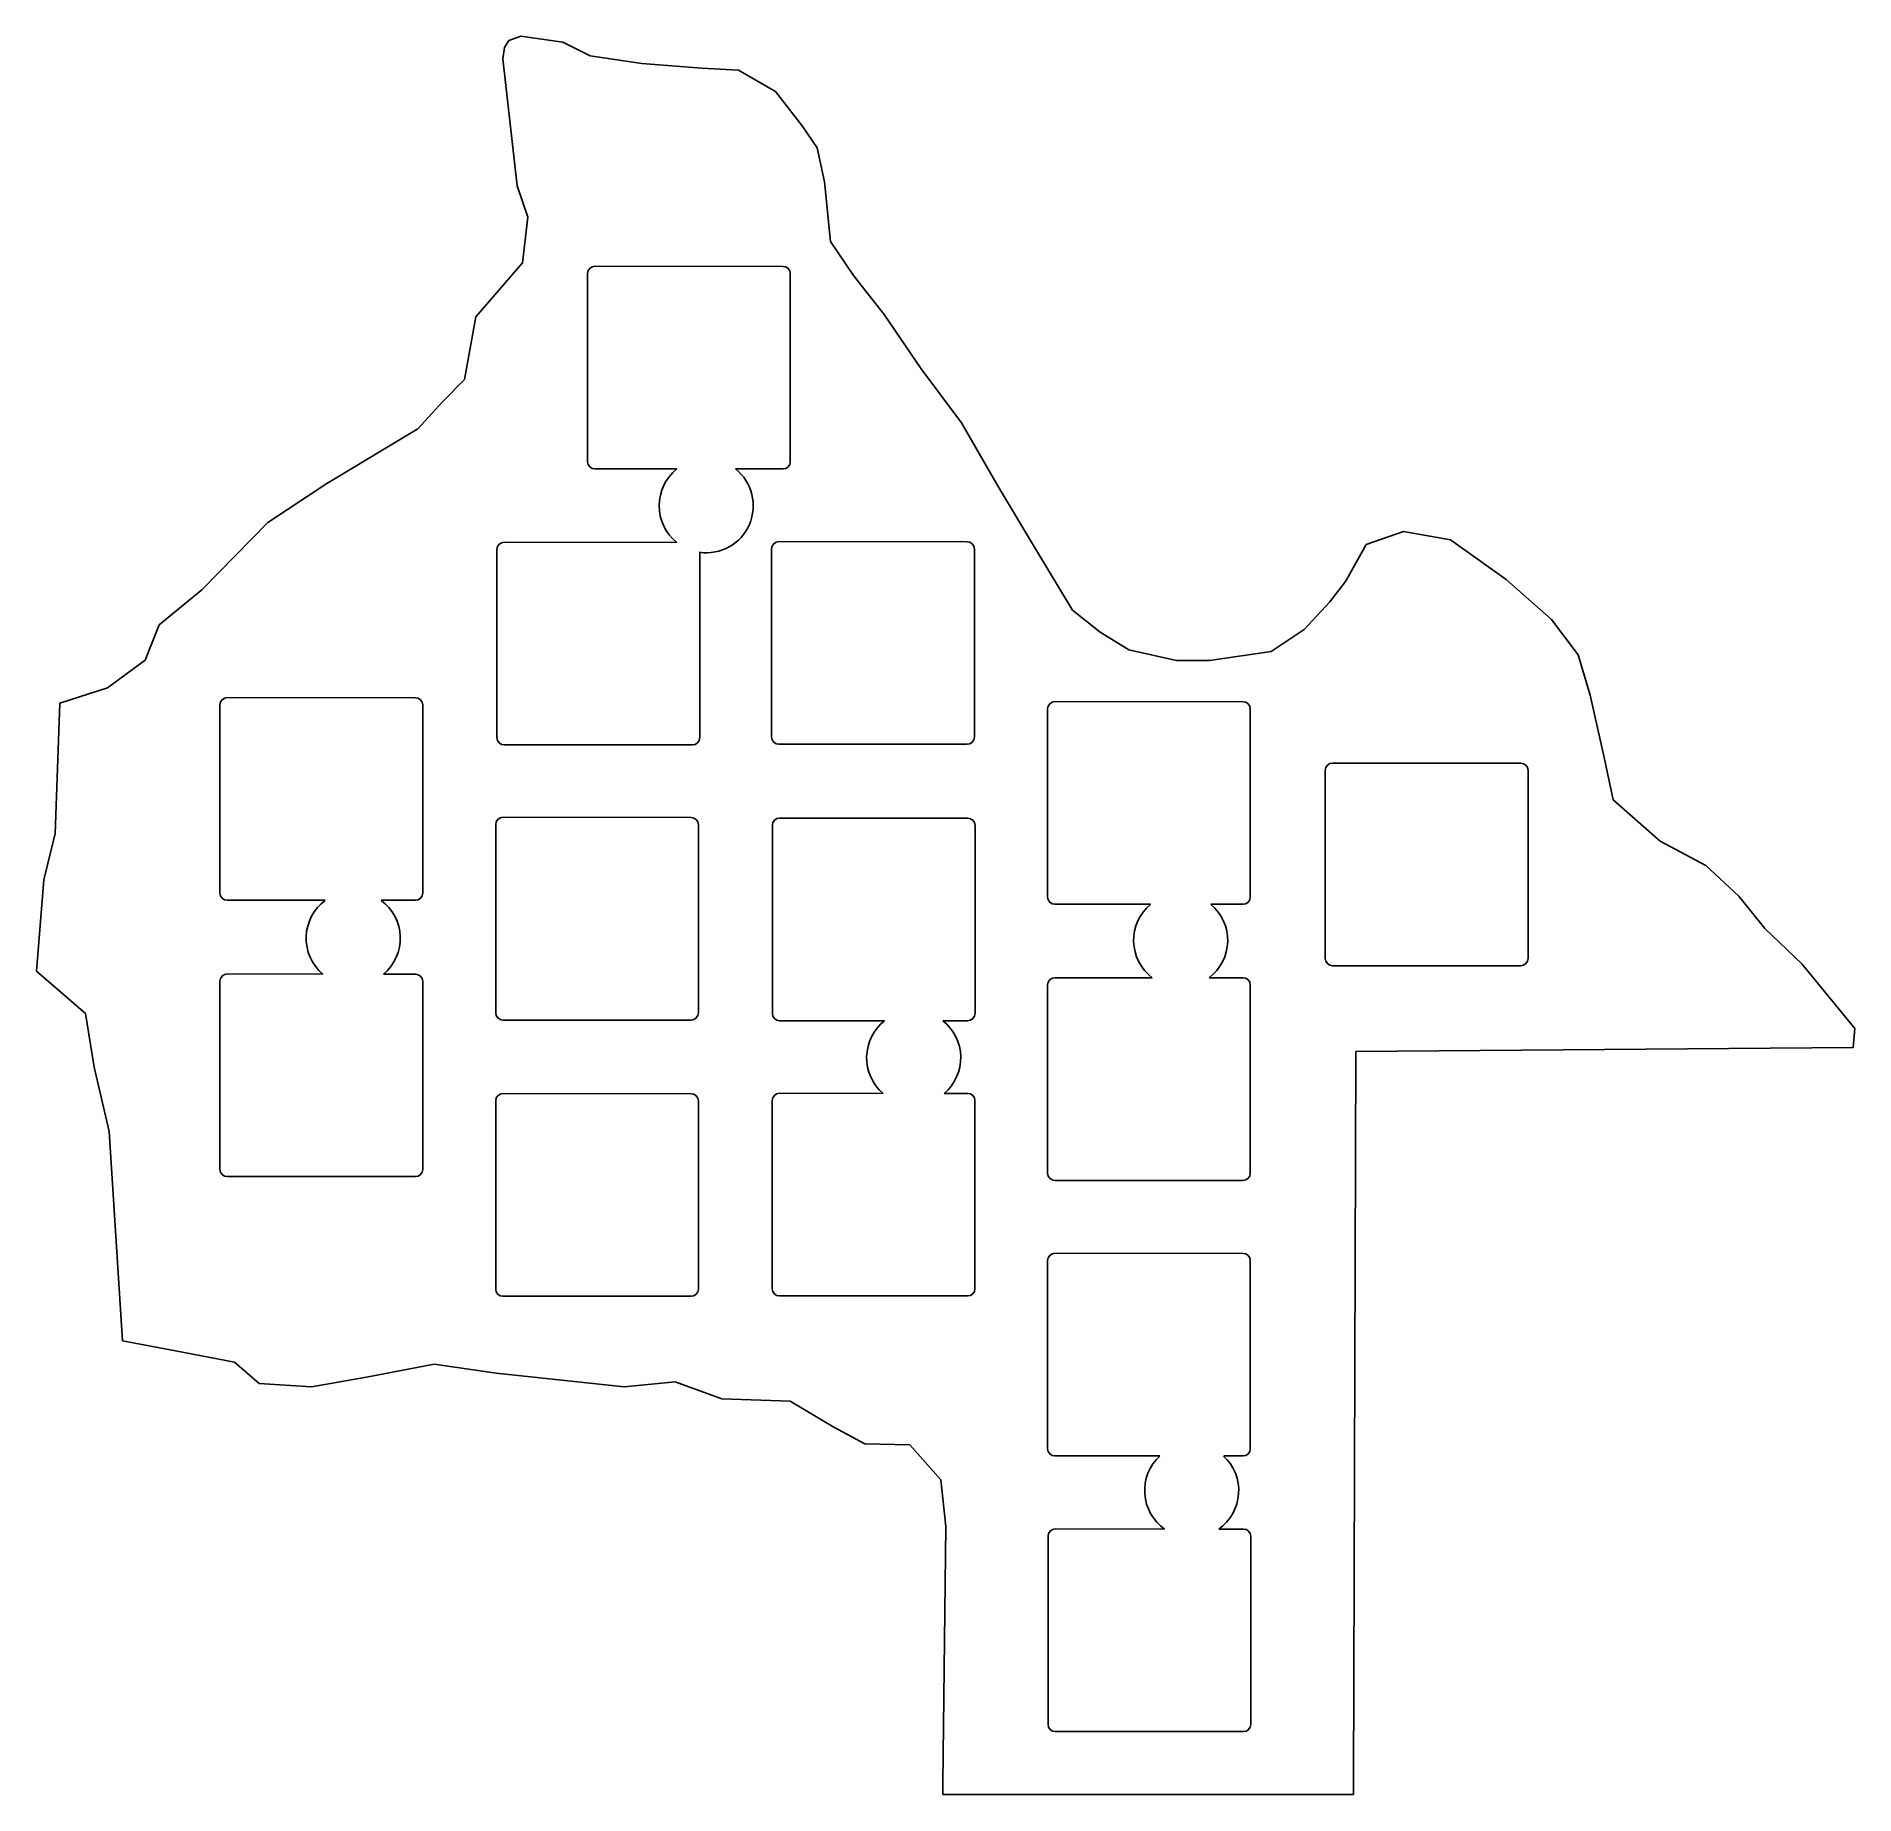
# Model space of a CAD drawing. Header units: millimetres. Extents: x -197 to -71, y 39 to 161.
import ezdxf

# ---------------------------------------------------------------- set-up
doc = ezdxf.new("R2010")
doc.units = ezdxf.units.MM

msp = doc.modelspace()

# ---------------------------------------------------------------- linework, layer by layer
for p, q in [((-163.99, 160.61), (-163.18, 160.89)), ((-163.18, 160.89), (-160.26, 160.48)), ((-164.42, 159.34), (-164.3, 160.12)), ((-164.3, 160.12), (-163.99, 160.61)), ((-160.26, 160.48), (-158.38, 159.54)), ((-158.38, 159.54), (-154.82, 159.01)), ((-163.43, 150.57), (-164.42, 159.34)), ((-154.82, 159.01), (-150.66, 158.68)), ((-150.66, 158.68), (-148.14, 158.55)), ((-148.14, 158.55), (-145.58, 157.08)), ((-145.58, 157.08), (-143.75, 154.71)), ((-143.75, 154.71), (-142.71, 153.19)), ((-142.71, 153.19), (-142.2, 150.83)), ((-142.2, 150.83), (-141.79, 146.71)), ((-162.7, 148.41), (-163.43, 150.57)), ((-163.05, 145.24), (-162.7, 148.41)), ((-141.79, 146.71), (-140.19, 144.38)), ((-166.28, 141.51), (-163.05, 145.24)), ((-158.56, 131.51), (-158.56, 144.51)), ((-158.06, 145.01), (-145.06, 145)), ((-144.56, 144.5), (-144.56, 131.51)), ((-140.19, 144.38), (-138.08, 141.68)), ((-167.07, 137.19), (-166.28, 141.51)), ((-138.08, 141.68), (-135.52, 137.92)), ((-168.59, 135.64), (-167.07, 137.19)), ((-135.52, 137.92), (-132.73, 134.19)), ((-170.29, 133.78), (-168.59, 135.64)), ((-176.57, 130), (-170.29, 133.78)), ((-132.73, 134.19), (-130.21, 129.8)), ((-152.4, 131.01), (-158.06, 131.01)), ((-145.06, 131.01), (-148.34, 131.01)), ((-180.65, 127.31), (-176.57, 130)), ((-130.21, 129.8), (-127.62, 125.5)), ((-185.2, 122.66), (-180.65, 127.31)), ((-164.32, 125.95), (-152.4, 125.94)), ((-145.35, 125.99), (-132.35, 125.98)), ((-106.03, 123.55), (-104.79, 125.78)), ((-104.79, 125.78), (-102.22, 126.7)), ((-102.22, 126.7), (-98.97, 126.11)), ((-98.97, 126.11), (-95.11, 123.37)), ((-164.82, 112.45), (-164.82, 125.45)), ((-150.82, 125.26), (-150.82, 112.45)), ((-145.85, 112.49), (-145.85, 125.49)), ((-131.85, 125.48), (-131.85, 112.49)), ((-127.62, 125.5), (-125.08, 121.26)), ((-107.29, 121.83), (-106.21, 123.23)), ((-106.21, 123.23), (-106.03, 123.55)), ((-95.11, 123.37), (-91.98, 120.6)), ((-188.15, 120.25), (-185.2, 122.66)), ((-109.07, 119.93), (-107.29, 121.83)), ((-125.08, 121.26), (-123.17, 119.74)), ((-91.98, 120.6), (-90.15, 118.16)), ((-189.11, 117.81), (-188.15, 120.25)), ((-123.17, 119.74), (-121.19, 118.52)), ((-111.35, 118.4), (-109.07, 119.93)), ((-121.19, 118.52), (-117.89, 117.77)), ((-115.61, 117.77), (-111.35, 118.4)), ((-90.15, 118.16), (-89.32, 115.39)), ((-191.73, 115.9), (-189.11, 117.81)), ((-117.89, 117.77), (-115.61, 117.77)), ((-195.01, 114.84), (-191.73, 115.9)), ((-195.34, 105.84), (-195.01, 114.84)), ((-183.95, 101.72), (-183.95, 114.72)), ((-183.45, 115.22), (-170.45, 115.21)), ((-169.95, 114.71), (-169.95, 101.72)), ((-126.79, 101.44), (-126.79, 114.44)), ((-126.29, 114.94), (-113.29, 114.93)), ((-112.79, 114.43), (-112.79, 101.44)), ((-89.32, 115.39), (-88.35, 111.08)), ((-151.32, 111.95), (-164.32, 111.95)), ((-132.35, 111.99), (-145.35, 111.99)), ((-107.11, 110.7), (-94.11, 110.69)), ((-88.35, 111.08), (-87.74, 108.16)), ((-107.61, 97.2), (-107.61, 110.2)), ((-93.61, 110.19), (-93.61, 97.2)), ((-87.74, 108.16), (-84.49, 105.31)), ((-164.41, 106.95), (-151.41, 106.94)), ((-145.3, 106.9), (-132.3, 106.89)), ((-196.12, 102.62), (-195.34, 105.84)), ((-164.91, 93.45), (-164.91, 106.45)), ((-150.91, 106.44), (-150.91, 93.45)), ((-145.8, 93.4), (-145.8, 106.4)), ((-131.8, 106.39), (-131.8, 93.4)), ((-84.49, 105.31), (-81.34, 103.63)), ((-81.34, 103.63), (-79.05, 101.5)), ((-196.63, 96.32), (-196.12, 102.62)), ((-176.68, 101.22), (-183.45, 101.22)), ((-170.45, 101.22), (-172.82, 101.22)), ((-119.69, 100.94), (-126.29, 100.94)), ((-113.29, 100.94), (-115.51, 100.94)), ((-79.05, 101.5), (-77.25, 99.27)), ((-77.25, 99.27), (-74.69, 96.83)), ((-94.11, 96.7), (-107.11, 96.7)), ((-74.69, 96.83), (-71.05, 92.36)), ((-193.23, 93.4), (-196.63, 96.32)), ((-183.95, 82.63), (-183.95, 95.63)), ((-183.45, 96.13), (-176.85, 96.12)), ((-172.65, 96.12), (-170.45, 96.12)), ((-169.95, 95.62), (-169.95, 82.63)), ((-126.29, 95.87), (-119.58, 95.87)), ((-115.63, 95.87), (-113.29, 95.87)), ((-126.79, 82.37), (-126.79, 95.37)), ((-112.79, 95.37), (-112.79, 82.37)), ((-192.64, 89.69), (-193.23, 93.4)), ((-151.41, 92.95), (-164.41, 92.95)), ((-138.06, 92.9), (-145.3, 92.9)), ((-132.3, 92.9), (-134.03, 92.9)), ((-71.05, 92.36), (-71.16, 91.06)), ((-105.5, 90.78), (-105.67, 40.26)), ((-71.16, 91.06), (-105.5, 90.78)), ((-191.6, 85.24), (-192.64, 89.69)), ((-164.91, 74.37), (-164.91, 87.37)), ((-164.41, 87.87), (-151.41, 87.86)), ((-150.91, 87.36), (-150.91, 74.37)), ((-145.81, 74.39), (-145.81, 87.39)), ((-145.31, 87.89), (-138.16, 87.88)), ((-133.93, 87.88), (-132.31, 87.88)), ((-131.81, 87.38), (-131.81, 74.39)), ((-190.69, 70.79), (-191.6, 85.24)), ((-170.45, 82.13), (-183.45, 82.13)), ((-113.29, 81.87), (-126.29, 81.87)), ((-126.29, 76.84), (-113.29, 76.83)), ((-126.79, 63.34), (-126.79, 76.34)), ((-112.79, 76.33), (-112.79, 63.34)), ((-151.41, 73.87), (-164.41, 73.87)), ((-132.31, 73.89), (-145.31, 73.89)), ((-187.03, 70.11), (-190.69, 70.79)), ((-182.94, 69.32), (-187.03, 70.11)), ((-181.24, 67.85), (-182.94, 69.32)), ((-169.15, 69.17), (-173.82, 68.28)), ((-164.88, 68.56), (-169.15, 69.17)), ((-177.63, 67.62), (-181.24, 67.85)), ((-173.82, 68.28), (-177.63, 67.62)), ((-156.04, 67.62), (-164.88, 68.56)), ((-152.51, 67.97), (-156.04, 67.62)), ((-149.29, 66.78), (-152.51, 67.97)), ((-144.56, 66.63), (-149.29, 66.78)), ((-141.56, 64.82), (-144.56, 66.63)), ((-139.41, 63.68), (-141.56, 64.82)), ((-136.31, 63.6), (-139.41, 63.68)), ((-134.17, 61.19), (-136.31, 63.6)), ((-119.05, 62.84), (-126.29, 62.84)), ((-113.29, 62.84), (-114.63, 62.84)), ((-133.82, 57.97), (-134.17, 61.19)), ((-134.02, 40.26), (-133.82, 57.97)), ((-126.26, 57.8), (-118.71, 57.79)), ((-114.97, 57.79), (-113.26, 57.79)), ((-126.76, 44.3), (-126.76, 57.3)), ((-112.76, 57.29), (-112.76, 44.3)), ((-113.26, 43.8), (-126.26, 43.8)), ((-134.02, 39.45), (-134.02, 40.26)), ((-105.67, 40.26), (-105.67, 39.45)), ((-105.67, 39.45), (-134.02, 39.45))]:
    msp.add_line(p, q)
for centre, radius, start, end in [((-158.06, 144.51), 0.5, 90, 180), ((-145.06, 144.5), 0.5, 0, 90), ((-158.06, 131.51), 0.5, 180, 270), ((-150.37, 128.47), 3.25, 128.6633, 231.2133), ((-150.37, 128.47), 3.25, 261.9539, 51.3367), ((-145.06, 131.51), 0.5, 270, 0), ((-164.32, 125.45), 0.5, 90, 180), ((-145.35, 125.49), 0.5, 90, 180), ((-132.35, 125.48), 0.5, 0, 90), ((-183.45, 114.72), 0.5, 90, 180), ((-170.45, 114.71), 0.5, 0, 90), ((-126.29, 114.44), 0.5, 90, 180), ((-113.29, 114.43), 0.5, 0, 90), ((-164.32, 112.45), 0.5, 180, 270), ((-151.32, 112.45), 0.5, 270, 0), ((-145.35, 112.49), 0.5, 180, 270), ((-132.35, 112.49), 0.5, 270, 0), ((-107.11, 110.2), 0.5, 90, 180), ((-94.11, 110.19), 0.5, 0, 90), ((-164.41, 106.45), 0.5, 90, 180), ((-151.41, 106.44), 0.5, 0, 90), ((-145.3, 106.4), 0.5, 90, 180), ((-132.3, 106.39), 0.5, 0, 90), ((-183.45, 101.72), 0.5, 180, 270), ((-174.75, 98.6), 3.25, 126.4595, 229.7036), ((-174.75, 98.6), 3.25, 310.2164, 53.5405), ((-170.45, 101.72), 0.5, 270, 0), ((-126.29, 101.44), 0.5, 180, 270), ((-117.6, 98.45), 3.25, 130.0752, 232.5604), ((-117.6, 98.45), 3.25, 307.3596, 49.9248), ((-113.29, 101.44), 0.5, 270, 0), ((-107.11, 97.2), 0.5, 180, 270), ((-94.11, 97.2), 0.5, 270, 0), ((-183.45, 95.63), 0.5, 90, 180), ((-170.45, 95.62), 0.5, 0, 90), ((-126.29, 95.37), 0.5, 90, 180), ((-113.29, 95.37), 0.5, 0, 90), ((-164.41, 93.45), 0.5, 180, 270), ((-151.41, 93.45), 0.5, 270, 0), ((-145.3, 93.4), 0.5, 180, 270), ((-132.3, 93.4), 0.5, 270, 0), ((-136.04, 90.35), 3.25, 128.3035, 229.3692), ((-136.04, 90.35), 3.25, 310.5508, 51.6965), ((-164.41, 87.37), 0.5, 90, 180), ((-151.41, 87.36), 0.5, 0, 90), ((-145.31, 87.39), 0.5, 90, 180), ((-132.31, 87.38), 0.5, 0, 90), ((-183.45, 82.63), 0.5, 180, 270), ((-170.45, 82.63), 0.5, 270, 0), ((-126.29, 82.37), 0.5, 180, 270), ((-113.29, 82.37), 0.5, 270, 0), ((-126.29, 76.34), 0.5, 90, 180), ((-113.29, 76.33), 0.5, 0, 90), ((-164.41, 74.37), 0.5, 180, 270), ((-151.41, 74.37), 0.5, 270, 0), ((-145.31, 74.39), 0.5, 180, 270), ((-132.31, 74.39), 0.5, 270, 0), ((-126.29, 63.34), 0.5, 180, 270), ((-116.84, 60.45), 3.25, 132.7824, 234.8474), ((-116.84, 60.45), 3.25, 305.0726, 47.2176), ((-113.29, 63.34), 0.5, 270, 0), ((-126.26, 57.3), 0.5, 90, 180), ((-113.26, 57.29), 0.5, 0, 90), ((-126.26, 44.3), 0.5, 180, 270), ((-113.26, 44.3), 0.5, 270, 0)]:
    msp.add_arc(centre, radius, start, end)

doc.saveas('drawing.dxf')
